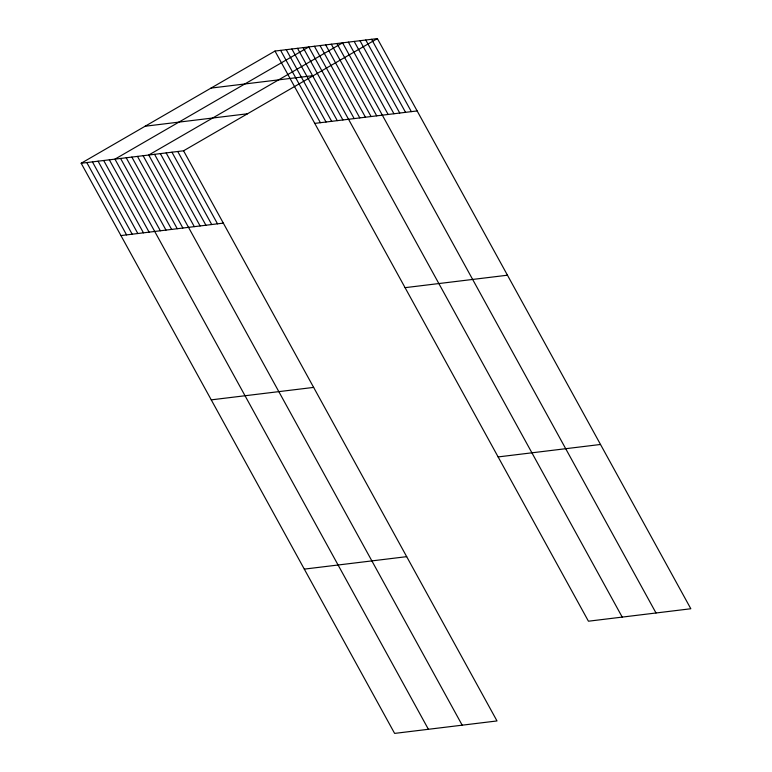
<?xml version="1.0" encoding="UTF-8"?>
<svg xmlns="http://www.w3.org/2000/svg" width="772" height="772" viewBox="0 0 772 772"><rect width="100%" height="100%" fill="white"/><g stroke="black" fill="none" stroke-linecap="round" stroke-linejoin="round"><path stroke-width="1.16" d="M81.176 163.249L183.562 150.791L497.004 720.942L394.617 733.4L81.176 163.249L274.996 51.058L377.383 38.6L690.824 608.751L588.438 621.209L274.996 51.058M183.562 150.791L377.383 38.6M211.036 88.085L313.422 75.627M145.136 126.232L247.522 113.773M314.764 123.385L417.15 110.927M120.934 235.576L223.32 223.118M405.068 287.666L507.465 275.208M211.248 399.857L313.635 387.399M498.123 456.928L600.51 444.469M304.303 569.118L406.69 556.66M371.583 39.304L411.341 111.631M365.783 40.009L405.541 112.336M359.984 40.713L399.742 113.04M354.174 41.427L393.942 113.754M348.375 42.132L388.133 114.459M656.017 612.987L342.575 42.836L148.755 155.027L462.187 725.178M336.939 43.522L376.707 115.848M331.313 44.207L371.071 116.533M325.678 44.892L365.445 117.219M320.052 45.577L359.81 117.904M314.416 46.262L354.174 118.589M622.222 617.098L308.781 46.947L114.96 159.138L428.402 729.289M303.155 47.632L342.913 119.959M297.519 48.318L337.287 120.644M291.893 49.003L331.651 121.329M286.258 49.688L326.025 122.015M280.632 50.373L320.39 122.7M177.763 151.505L217.521 223.832M171.963 152.209L211.721 224.536M166.154 152.914L205.921 225.241M160.354 153.618L200.112 225.945M154.554 154.323L194.312 226.65M143.119 155.712L182.877 228.039M137.484 156.398L177.251 228.724M131.858 157.083L171.616 229.409M126.222 157.768L165.99 230.095M120.596 158.453L160.354 230.78M109.334 159.823L149.093 232.15M103.699 160.508L143.457 232.835M98.073 161.194L137.831 233.52M92.437 161.879L132.195 234.205M86.802 162.564L126.569 234.891"/></g></svg>
